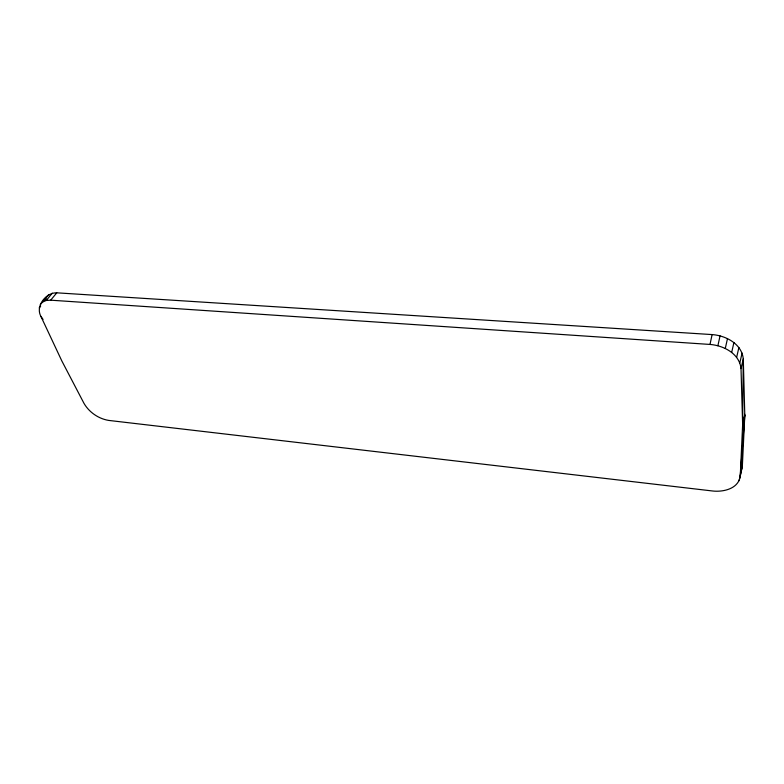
<?xml version="1.0" encoding="UTF-8"?>
<svg xmlns="http://www.w3.org/2000/svg" width="784" height="784" viewBox="0 0 784 784"><rect width="100%" height="100%" fill="white"/><g stroke="black" fill="none" stroke-linecap="round" stroke-linejoin="round"><path stroke-width="1.18" d="M40.327 304.466L42.728 301.938L46.256 300.468L50.686 300.184L709.99 344.441C723.593 345.47 739.518 353.643 741.017 368.617L742.644 424.546L740.253 476.094C738.577 488.883 723.093 492.293 712.284 490.951L108.741 420.42C98.549 418.764 89.209 412.325 84.015 403.407L61.867 361.012L40.925 316.422C35.172 306.162 45.923 292.461 56.771 292.824L712.117 334.582C725.817 335.562 741.831 343.853 743.281 358.925L744.79 415.275L742.34 466.333L740.253 476.094L744.78 415.755M742.634 424.066L743.281 358.925L741.017 368.617M739.087 480.739L742.34 466.333M709.99 344.441L712.117 334.582M717.879 345.724L720.055 335.856M742.644 424.546L744.79 414.305M742.624 425.496L744.79 415.275M725.288 348.429L727.493 338.57M731.688 352.388L733.922 342.539M736.646 357.308L738.9 347.498M739.831 362.845L742.095 353.094M45.511 299.517L46.285 297.205M42.728 301.938L48.726 294.627M39.2 307.887L40.68 306.083M46.256 300.468L52.293 293.128M50.686 300.184L56.771 292.824M40.925 316.422L43.042 319.402"/></g></svg>
